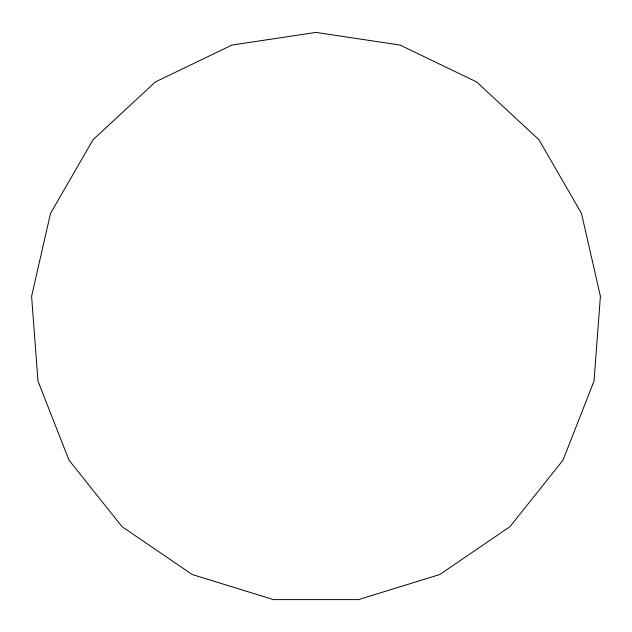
<?xml version="1.0" encoding="UTF-8"?>
<svg xmlns="http://www.w3.org/2000/svg" width="632" height="632" viewBox="0 0 632 632"><rect width="100%" height="100%" fill="white"/><g stroke="black" fill="none" stroke-linecap="round" stroke-linejoin="round"><path stroke-width="0.95" d="M600.4 296.282L594.048 381.057L562.986 460.191L509.984 526.654L439.746 574.543L358.51 599.602L273.49 599.602L192.254 574.543L122.016 526.654L69.014 460.191L37.952 381.057L31.6 296.282L50.521 213.395L93.023 139.775L155.346 81.955L231.936 45.069L316 32.398L400.064 45.069L476.654 81.955L538.978 139.775L581.48 213.395L600.4 296.282"/></g></svg>
